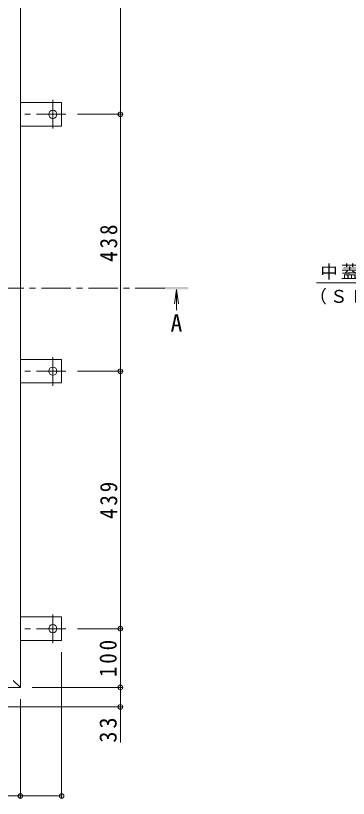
# Model space of a CAD drawing. Units: millimetres at full size, sheet at 1:10, with parts at other scales. Extents: x -2620 to 2676, y -1962 to 1874.
# Drawn here: x -441 to 125, y -204 to 1131 of the extents above; entities that cross this region are included whole.
import ezdxf
from ezdxf.enums import TextEntityAlignment as Align

# ---------------------------------------------------------------- set-up
doc = ezdxf.new("R2010")
doc.units = ezdxf.units.MM
doc.header["$LTSCALE"] = 10
doc.header["$PDMODE"] = 32
doc.header["$PDSIZE"] = 8
doc.linetypes.add('CHAIN1', pattern=[8, 5, -1, 1, -1])
for name, color, linetype, lineweight in [('0-2_仕上', 3, 'Continuous', 9), ('0-3_建具', 2, 'Continuous', 9), ('0-5_寸法', 7, 'Continuous', 9), ('0-E', 3, 'Continuous', 9), ('0-F', 7, 'Continuous', 9), ('D-5', 7, 'Continuous', 9)]:
    doc.layers.add(name, color=color, linetype=linetype, lineweight=lineweight)
doc.styles.add('ＭＳ ゴシック', font='')
doc.styles.get('ＭＳ ゴシック').set_extended_font_data('MS Gothic')

msp = doc.modelspace()

# ---------------------------------------------------------------- linework, layer by layer
at = {"layer": '0-2_仕上', "color": 4, "linetype": 'CHAIN1'}
msp.add_line((-187.28, 666.18), (-702.3, 666.18), dxfattribs=at)
at = {"layer": '0-2_仕上', "color": 4}
for q in [(-170.54, 639.39), (-164.02, 639.39), (-167.28, 628.57)]:
    msp.add_line((-167.28, 664.18), q, dxfattribs=at)
msp.add_solid([(-187.28, 664.18), (-187.28, 668.18), (-147.28, 664.18), (-147.28, 668.18)], dxfattribs=at)
at = {"layer": '0-3_建具'}
for q in [(-432.98, 1501.65), (-444.98, -2.35), (-2174.98, -14.35)]:
    msp.add_line((-432.98, -14.35), q, dxfattribs=at)
at = {"layer": '0-E', "linetype": 'CHAIN1'}
for p, q in [((-377.78, 987.49), (-377.78, 938.6)), ((-355.62, 962.65), (-432.98, 962.65)), ((-377.78, 499.81), (-377.78, 548.69)), ((-355.62, 524.65), (-432.98, 524.65)), ((-377.78, 60.81), (-377.78, 109.69)), ((-355.62, 85.65), (-432.98, 85.65))]:
    msp.add_line(p, q, dxfattribs=at)
at = {"layer": '0-E'}
for p, q in [((-432.98, 982.65), (-362.78, 982.65)), ((-362.78, 982.65), (-362.78, 942.65)), ((-432.98, 942.65), (-362.78, 942.65)), ((-432.98, 544.65), (-362.78, 544.65)), ((-362.78, 504.65), (-362.78, 544.65)), ((-432.98, 504.65), (-362.78, 504.65)), ((-432.98, 105.65), (-362.78, 105.65)), ((-362.78, 65.65), (-362.78, 105.65)), ((-432.98, 65.65), (-362.78, 65.65))]:
    msp.add_line(p, q, dxfattribs=at)
for centre in [(-377.78, 962.65), (-377.78, 524.65), (-377.78, 85.65)]:
    msp.add_circle(centre, 7, dxfattribs=at)
at = {"layer": '0-F'}
for p, q in [((-262.71, 1401.65), (-262.71, 962.65)), ((-259.71, 962.65), (-335.62, 962.65)), ((-262.71, 962.65), (-262.71, 524.65)), ((-259.71, 524.65), (-335.62, 524.65)), ((-262.71, 524.65), (-262.71, 85.65)), ((-259.71, 85.65), (-335.62, 85.65)), ((-262.71, 85.65), (-262.71, -14.35)), ((-362.78, -202.5), (-362.78, 45.65)), ((-259.71, -14.35), (-412.98, -14.35)), ((-262.71, -14.35), (-262.71, -47.55)), ((-432.98, -202.5), (-432.98, -34.35)), ((-259.71, -47.55), (-492.98, -47.55)), ((-262.71, -47.55), (-262.71, -108.57)), ((-532.98, -199.5), (-432.98, -199.5)), ((-432.98, -199.5), (-362.78, -199.5))]:
    msp.add_line(p, q, dxfattribs=at)
for p in [(-262.71, 962.65), (-262.71, 524.65), (-262.71, 85.65), (-262.71, -14.35), (-262.71, -47.55), (-432.98, -199.5), (-362.78, -199.5)]:
    msp.add_point(p, dxfattribs=at)
at = {"layer": 'D-5'}
msp.add_line((71.1, 675.2), (358.82, 675.2), dxfattribs=at)

# ---------------------------------------------------------------- texts
at = {"layer": '0-5_寸法', "color": 2, "style": 'ＭＳ ゴシック'}
msp.add_text('A', height=29.33, dxfattribs=at).set_placement((-177.28, 583.48), align=Align.BOTTOM_LEFT)
at = {"layer": '0-F', "color": 2, "char_height": 29.33, "attachment_point": 7, "rotation": 90, "style": 'ＭＳ ゴシック'}
for s, insert in [('\\T1.27;\\W0.9;438', (-267.71, 711.15)), ('\\T1.27;\\W0.9;439', (-267.71, 272.65)), ('\\T1.27;\\W0.9;100', (-268.71, 3.15)), ('\\T1.27;\\W0.95;33', (-268.71, -108.57))]:
    msp.add_mtext(s, dxfattribs=dict(at, insert=insert))
at = {"layer": 'D-5', "char_height": 21.99, "attachment_point": 7, "style": 'ＭＳ ゴシック'}
for s, insert in [('\\T1.17;中蓋：ｔ＝３．２', (77.53, 680.9)), ('\\T1.17;（ＳＰＨＣ）', (58.86, 638.34))]:
    msp.add_mtext(s, dxfattribs=dict(at, insert=insert))

doc.saveas('drawing.dxf')
